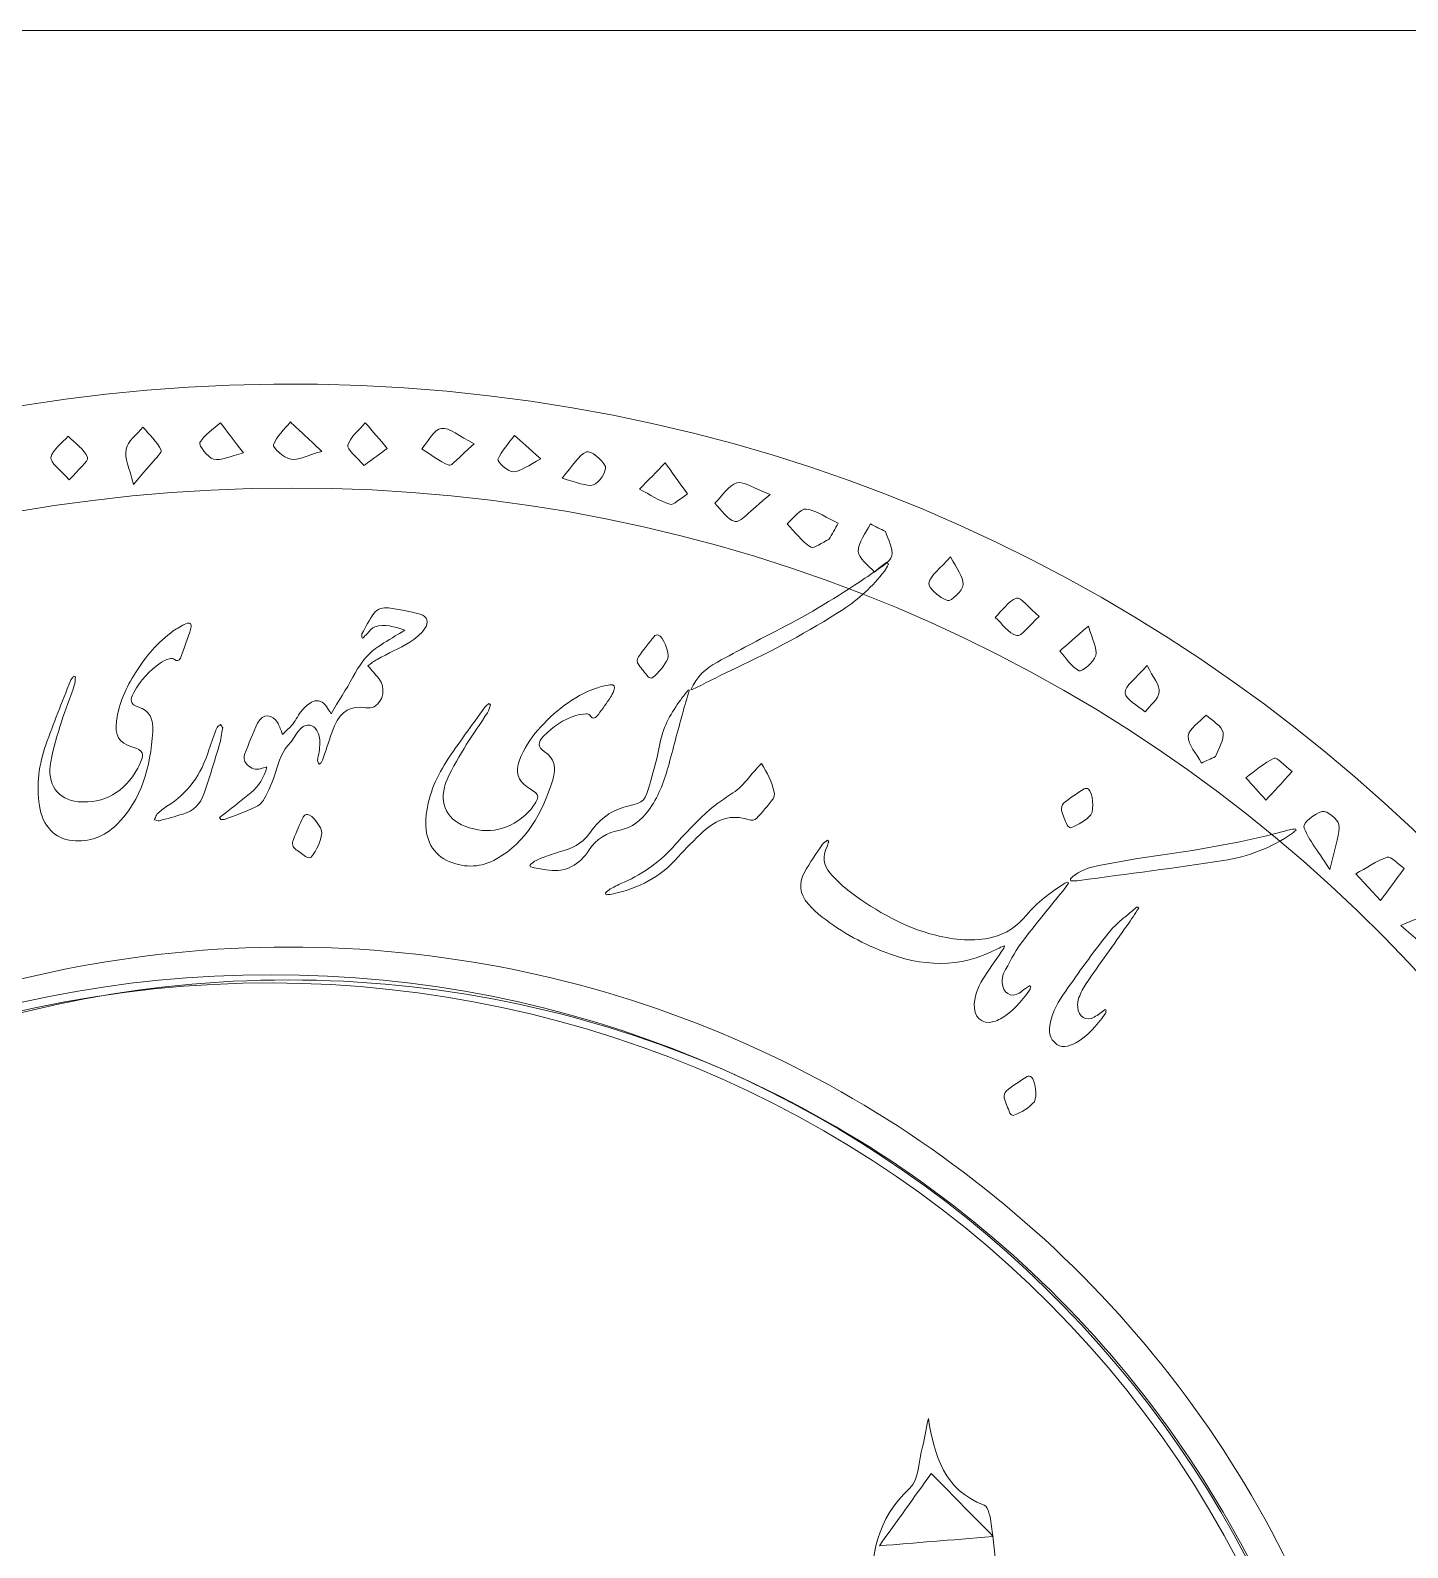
# Model space of a CAD drawing. Header units: millimetres. Extents: x -20 to 89, y -25 to 20.
# Drawn here: x -1.5 to 6.38, y 11.12 to 19.8 of the extents above; entities that cross this region are included whole.
import ezdxf

# ---------------------------------------------------------------- set-up
doc = ezdxf.new("R2010")
doc.units = ezdxf.units.MM
doc.header["$MEASUREMENT"] = 0
doc.layers.add('Layer 1', color=7, linetype='Continuous')

msp = doc.modelspace()

# ---------------------------------------------------------------- linework, layer by layer
at = {"layer": 'Layer 1', "color": 250, "lineweight": 18}
msp.add_open_spline([(-16.8, 19.8), (-16.8, 19.8), (16.8, 19.8), (16.8, 19.8), (18.4523, 19.8), (19.8, 18.4523), (19.8, 16.8), (19.8, 16.8), (19.8, -16.8), (19.8, -16.8), (19.8, -18.4523), (18.4523, -19.8), (16.8, -19.8), (16.8, -19.8), (-16.8, -19.8), (-16.8, -19.8), (-18.4523, -19.8), (-19.8, -18.4523), (-19.8, -16.8), (-19.8, -16.8), (-19.8, 16.8), (-19.8, 16.8), (-19.8, 18.4523), (-18.4523, 19.8), (-16.8, 19.8)], degree=3, knots=[0, 0, 0, 0, 0.125, 0.125, 0.125, 0.25, 0.25, 0.25, 0.375, 0.375, 0.375, 0.5, 0.5, 0.5, 0.625, 0.625, 0.625, 0.75, 0.75, 0.75, 0.875, 0.875, 0.875, 1, 1, 1, 1], dxfattribs=at)
at = {"layer": 'Layer 1', "color": 250, "lineweight": 9}
for points, knots in [([(-0.0177, -0.9246), (-5.1485, -0.9182), (-9.3028, 3.2749), (-9.354, 8.3319), (-9.4048, 13.335), (-5.4456, 17.5948), (-0.3634, 17.7705), (5.0573, 17.9578), (9.0349, 13.7217), (9.3245, 9.0382), (9.6667, 3.4989), (5.2404, -0.9288), (-0.0177, -0.9246)], [0, 0, 0, 0, 0.25, 0.25, 0.25, 0.5, 0.5, 0.5, 0.75, 0.75, 0.75, 1, 1, 1, 1]), ([(-0.2837, 17.3821), (-0.3451, 17.4625), (-0.3804, 17.5088), (-0.4156, 17.555), (-0.4566, 17.5183), (-0.5067, 17.4865), (-0.5331, 17.441), (-0.5409, 17.4276), (-0.4887, 17.3546), (-0.4548, 17.3468), (-0.4114, 17.3366), (-0.3592, 17.3641), (-0.2837, 17.3821)], [0, 0, 0, 0, 0.25, 0.25, 0.25, 0.5, 0.5, 0.5, 0.75, 0.75, 0.75, 1, 1, 1, 1]), ([(0.1647, 17.3913), (0.0786, 17.4717), (0.0313, 17.5158), (-0.0152, 17.5596), (-0.0502, 17.5165), (-0.095, 17.4774), (-0.1126, 17.4287), (-0.1183, 17.4135), (-0.0523, 17.3546), (-0.0131, 17.3465), (0.0281, 17.338), (0.0768, 17.3669), (0.1647, 17.3913)], [0, 0, 0, 0, 0.25, 0.25, 0.25, 0.5, 0.5, 0.5, 0.75, 0.75, 0.75, 1, 1, 1, 1]), ([(0.4067, 17.3098), (0.4628, 17.3511), (0.5009, 17.3796), (0.5393, 17.4082), (0.4977, 17.4569), (0.4557, 17.5059), (0.4137, 17.555), (0.3785, 17.5126), (0.328, 17.4749), (0.3142, 17.4269), (0.3072, 17.4026), (0.3658, 17.3592), (0.4067, 17.3098)], [0, 0, 0, 0, 0.25, 0.25, 0.25, 0.5, 0.5, 0.5, 0.75, 0.75, 0.75, 1, 1, 1, 1]), ([(-1.28, 17.2279), (-1.2299, 17.2869), (-1.1681, 17.3352), (-1.1759, 17.3556), (-1.1949, 17.4036), (-1.2475, 17.4382), (-1.2863, 17.4784), (-1.3216, 17.4378), (-1.3749, 17.4019), (-1.3854, 17.356), (-1.3918, 17.3288), (-1.3304, 17.2862), (-1.28, 17.2279)], [0, 0, 0, 0, 0.25, 0.25, 0.25, 0.5, 0.5, 0.5, 0.75, 0.75, 0.75, 1, 1, 1, 1]), ([(-0.9127, 17.2015), (-0.7995, 17.3401), (-0.748, 17.3828), (-0.755, 17.398), (-0.778, 17.4474), (-0.8224, 17.4865), (-0.8587, 17.5296), (-0.8926, 17.4876), (-0.9455, 17.4498), (-0.9554, 17.4029), (-0.966, 17.3539), (-0.9349, 17.296), (-0.9127, 17.2015)], [0, 0, 0, 0, 0.25, 0.25, 0.25, 0.5, 0.5, 0.5, 0.75, 0.75, 0.75, 1, 1, 1, 1]), ([(1.0357, 17.4343), (0.9514, 17.477), (0.8967, 17.5285), (0.8487, 17.5225), (0.8071, 17.5172), (0.7736, 17.447), (0.7365, 17.4057), (0.788, 17.3726), (0.8367, 17.3327), (0.8925, 17.3116), (0.9083, 17.3052), (0.945, 17.3546), (1.0357, 17.4343)], [0, 0, 0, 0, 0.25, 0.25, 0.25, 0.5, 0.5, 0.5, 0.75, 0.75, 0.75, 1, 1, 1, 1]), ([(1.4177, 17.3479), (1.3482, 17.41), (1.308, 17.4463), (1.2675, 17.4823), (1.2339, 17.4371), (1.1941, 17.3948), (1.1715, 17.3444), (1.1673, 17.3348), (1.2301, 17.2735), (1.2608, 17.2745), (1.3045, 17.2756), (1.3472, 17.3123), (1.4177, 17.3479)], [0, 0, 0, 0, 0.25, 0.25, 0.25, 0.5, 0.5, 0.5, 0.75, 0.75, 0.75, 1, 1, 1, 1]), ([(1.5394, 17.2371), (1.6223, 17.217), (1.6763, 17.1877), (1.7187, 17.1994), (1.7508, 17.2082), (1.7966, 17.2802), (1.7871, 17.3045), (1.7719, 17.3433), (1.7017, 17.398), (1.6788, 17.3881), (1.6329, 17.3687), (1.6029, 17.3108), (1.5394, 17.2371)], [0, 0, 0, 0, 0.25, 0.25, 0.25, 0.5, 0.5, 0.5, 0.75, 0.75, 0.75, 1, 1, 1, 1]), ([(2.2573, 17.1475), (2.2023, 17.2244), (2.1656, 17.2745), (2.1296, 17.325), (2.0806, 17.2752), (2.0316, 17.2251), (1.9829, 17.1754), (2.0404, 17.145), (2.0954, 17.1073), (2.1561, 17.0886), (2.1776, 17.0819), (2.2133, 17.1203), (2.2573, 17.1475)], [0, 0, 0, 0, 0.25, 0.25, 0.25, 0.5, 0.5, 0.5, 0.75, 0.75, 0.75, 1, 1, 1, 1]), ([(2.7301, 17.1436), (2.6391, 17.1786), (2.5819, 17.2223), (2.5399, 17.2107), (2.4909, 17.1969), (2.4553, 17.1352), (2.4136, 17.0942), (2.4517, 17.0568), (2.4852, 16.9983), (2.529, 16.9895), (2.56, 16.9831), (2.6048, 17.0438), (2.7301, 17.1436)], [0, 0, 0, 0, 0.25, 0.25, 0.25, 0.5, 0.5, 0.5, 0.75, 0.75, 0.75, 1, 1, 1, 1]), ([(-0.0248, -0.321), (4.7857, -0.3411), (8.7022, 3.4805), (8.7474, 8.3094), (8.7943, 13.286), (4.9356, 17.187), (-0.0078, 17.1814), (-4.9577, 17.1757), (-8.7084, 13.3202), (-8.7613, 8.5288), (-8.8174, 3.4869), (-4.7806, -0.3326), (-0.0248, -0.321)], [0, 0, 0, 0, 0.25, 0.25, 0.25, 0.5, 0.5, 0.5, 0.75, 0.75, 0.75, 1, 1, 1, 1]), ([(3.0663, 16.8872), (3.0843, 16.9182), (3.1019, 16.9489), (3.1195, 16.9796), (3.0582, 17.0085), (2.9992, 17.0516), (2.9354, 17.0607), (2.904, 17.065), (2.8634, 17.0068), (2.8271, 16.9768), (2.8712, 16.9306), (2.9103, 16.8769), (2.9622, 16.8434), (2.9802, 16.8318), (3.0306, 16.8713), (3.0663, 16.8872)], [0, 0, 0, 0, 0.2, 0.2, 0.2, 0.4, 0.4, 0.4, 0.6, 0.6, 0.6, 0.8, 0.8, 0.8, 1, 1, 1, 1]), ([(3.3901, 16.9323), (3.3612, 16.9471), (3.3326, 16.9616), (3.3037, 16.9761), (3.2783, 16.9238), (3.2331, 16.8709), (3.2342, 16.8191), (3.2349, 16.7785), (3.2938, 16.7393), (3.327, 16.6995), (3.3619, 16.7305), (3.4169, 16.7563), (3.4261, 16.7937), (3.4363, 16.8346), (3.4039, 16.8857), (3.3901, 16.9323)], [0, 0, 0, 0, 0.2, 0.2, 0.2, 0.4, 0.4, 0.4, 0.6, 0.6, 0.6, 0.8, 0.8, 0.8, 1, 1, 1, 1]), ([(2.2756, 16.0262), (2.3091, 16.1024), (2.3631, 16.1511), (2.428, 16.186), (2.5476, 16.2503), (2.6672, 16.3152), (2.7882, 16.3762), (2.9557, 16.4609), (3.1156, 16.5603), (3.2725, 16.6651), (3.3156, 16.6937), (3.3565, 16.7265), (3.3985, 16.7572), (3.3985, 16.7572), (3.4077, 16.7452), (3.4077, 16.7452), (3.3999, 16.7321), (3.3925, 16.7184), (3.3837, 16.7064), (3.3166, 16.6178), (3.2369, 16.5455), (3.1473, 16.4873), (2.9501, 16.3579), (2.7434, 16.2503), (2.5328, 16.1511), (2.4573, 16.1158), (2.3832, 16.077), (2.3084, 16.04), (2.2975, 16.0347), (2.2865, 16.0308), (2.2756, 16.0262)], [0, 0, 0, 0, 0.1, 0.1, 0.1, 0.2, 0.2, 0.2, 0.3, 0.3, 0.3, 0.4, 0.4, 0.4, 0.5, 0.5, 0.5, 0.6, 0.6, 0.6, 0.7, 0.7, 0.7, 0.8, 0.8, 0.8, 0.9, 0.9, 0.9, 1, 1, 1, 1]), ([(3.7627, 16.7877), (3.7037, 16.721), (3.6455, 16.6829), (3.6385, 16.6367), (3.6339, 16.6074), (3.7009, 16.5524), (3.745, 16.5376), (3.7644, 16.5309), (3.8329, 16.5947), (3.8346, 16.6289), (3.8367, 16.6741), (3.7948, 16.7214), (3.7627, 16.7877)], [0, 0, 0, 0, 0.25, 0.25, 0.25, 0.5, 0.5, 0.5, 0.75, 0.75, 0.75, 1, 1, 1, 1]), ([(0.4285, 16.1645), (0.4511, 16.1381), (0.4716, 16.1155), (0.4906, 16.0915), (0.5315, 16.0404), (0.5192, 15.9617), (0.4648, 15.9303), (0.4511, 15.9225), (0.4317, 15.9218), (0.4158, 15.9243), (0.3322, 15.9373), (0.2751, 15.9074), (0.238, 15.8213), (0.2154, 15.7687), (0.1996, 15.7126), (0.1802, 15.6579), (0.1749, 15.6431), (0.1706, 15.6276), (0.1639, 15.6135), (0.1615, 15.6078), (0.1541, 15.605), (0.1488, 15.6011), (0.1459, 15.6082), (0.1403, 15.6156), (0.141, 15.6223), (0.1449, 15.6562), (0.1537, 15.6897), (0.1541, 15.7232), (0.1541, 15.7472), (0.1481, 15.7747), (0.1368, 15.7948), (0.1177, 15.8294), (0.0757, 15.834), (0.0472, 15.8082), (0.0348, 15.7969), (0.0246, 15.7825), (0.0144, 15.7684), (0.0048, 15.7553), (-0.0015, 15.7384), (-0.0128, 15.7274), (-0.0608, 15.6805), (-0.0813, 15.6191), (-0.0999, 15.5535), (-0.1148, 15.501), (-0.1395, 15.4512), (-0.1645, 15.4032), (-0.1751, 15.3828), (-0.1959, 15.3641), (-0.2157, 15.3549), (-0.2732, 15.3288), (-0.3324, 15.3076), (-0.3913, 15.2854), (-0.3977, 15.2829), (-0.4055, 15.2847), (-0.4125, 15.2847), (-0.415, 15.2882), (-0.4174, 15.2918), (-0.4203, 15.2956), (-0.41, 15.3038), (-0.4002, 15.3115), (-0.3899, 15.3193), (-0.3402, 15.3591), (-0.2901, 15.3986), (-0.2404, 15.4385), (-0.1963, 15.4741), (-0.167, 15.5218), (-0.1493, 15.586), (-0.1634, 15.5821), (-0.1737, 15.5796), (-0.1832, 15.5764), (-0.2132, 15.5655), (-0.2393, 15.5754), (-0.2615, 15.598), (-0.277, 15.6135), (-0.2855, 15.634), (-0.2767, 15.6565), (-0.2531, 15.7169), (-0.2319, 15.7789), (-0.2026, 15.8361), (-0.1733, 15.8932), (-0.1186, 15.8904), (-0.0858, 15.8347), (-0.076, 15.8177), (-0.0703, 15.7973), (-0.0597, 15.7719), (-0.0393, 15.7923), (-0.0185, 15.8096), (-0.0015, 15.8308), (0.0179, 15.8555), (0.0316, 15.8862), (0.0525, 15.9098), (0.0701, 15.9303), (0.0913, 15.9504), (0.1149, 15.9599), (0.1438, 15.9723), (0.172, 15.9589), (0.1922, 15.9306), (0.1999, 15.9193), (0.207, 15.9074), (0.2176, 15.8904), (0.2602, 15.9617), (0.3043, 16.0284), (0.3421, 16.0989), (0.377, 16.1635), (0.4155, 16.2227), (0.4726, 16.2633), (0.5139, 16.2933), (0.5583, 16.318), (0.6014, 16.3448), (0.612, 16.3515), (0.6229, 16.3582), (0.6391, 16.3684), (0.5788, 16.39), (0.5238, 16.4034), (0.468, 16.3882), (0.4511, 16.3836), (0.4384, 16.3617), (0.4239, 16.3476), (0.4155, 16.3395), (0.4077, 16.331), (0.3996, 16.3226), (0.3975, 16.3243), (0.3954, 16.3257), (0.3932, 16.3272), (0.3936, 16.3342), (0.3915, 16.3427), (0.3943, 16.348), (0.4162, 16.3868), (0.4363, 16.4277), (0.4624, 16.4633), (0.4825, 16.4912), (0.516, 16.5), (0.5463, 16.4954), (0.6074, 16.4866), (0.668, 16.4753), (0.7277, 16.4595), (0.7696, 16.4482), (0.7809, 16.4118), (0.7527, 16.3751), (0.7298, 16.3452), (0.6998, 16.3187), (0.6684, 16.2996), (0.6077, 16.2637), (0.5439, 16.2347), (0.4814, 16.2012), (0.4634, 16.1917), (0.4472, 16.1779), (0.4285, 16.1645)], [0, 0, 0, 0, 0.020408, 0.020408, 0.020408, 0.040816, 0.040816, 0.040816, 0.061224, 0.061224, 0.061224, 0.081633, 0.081633, 0.081633, 0.102041, 0.102041, 0.102041, 0.122449, 0.122449, 0.122449, 0.142857, 0.142857, 0.142857, 0.163265, 0.163265, 0.163265, 0.183673, 0.183673, 0.183673, 0.204082, 0.204082, 0.204082, 0.22449, 0.22449, 0.22449, 0.244898, 0.244898, 0.244898, 0.265306, 0.265306, 0.265306, 0.285714, 0.285714, 0.285714, 0.306122, 0.306122, 0.306122, 0.326531, 0.326531, 0.326531, 0.346939, 0.346939, 0.346939, 0.367347, 0.367347, 0.367347, 0.387755, 0.387755, 0.387755, 0.408163, 0.408163, 0.408163, 0.428571, 0.428571, 0.428571, 0.44898, 0.44898, 0.44898, 0.469388, 0.469388, 0.469388, 0.489796, 0.489796, 0.489796, 0.510204, 0.510204, 0.510204, 0.530612, 0.530612, 0.530612, 0.55102, 0.55102, 0.55102, 0.571429, 0.571429, 0.571429, 0.591837, 0.591837, 0.591837, 0.612245, 0.612245, 0.612245, 0.632653, 0.632653, 0.632653, 0.653061, 0.653061, 0.653061, 0.673469, 0.673469, 0.673469, 0.693878, 0.693878, 0.693878, 0.714286, 0.714286, 0.714286, 0.734694, 0.734694, 0.734694, 0.755102, 0.755102, 0.755102, 0.77551, 0.77551, 0.77551, 0.795918, 0.795918, 0.795918, 0.816327, 0.816327, 0.816327, 0.836735, 0.836735, 0.836735, 0.857143, 0.857143, 0.857143, 0.877551, 0.877551, 0.877551, 0.897959, 0.897959, 0.897959, 0.918367, 0.918367, 0.918367, 0.938776, 0.938776, 0.938776, 0.959184, 0.959184, 0.959184, 0.979592, 0.979592, 0.979592, 1, 1, 1, 1]), ([(4.2699, 16.4469), (4.2107, 16.4966), (4.1631, 16.5584), (4.1398, 16.5506), (4.0921, 16.5344), (4.0576, 16.4801), (4.0174, 16.4416), (4.0579, 16.4042), (4.0943, 16.3499), (4.1415, 16.3368), (4.1669, 16.3298), (4.2117, 16.3947), (4.2699, 16.4469)], [0, 0, 0, 0, 0.25, 0.25, 0.25, 0.5, 0.5, 0.5, 0.75, 0.75, 0.75, 1, 1, 1, 1]), ([(-1.2451, 16.1006), (-1.2469, 16.0844), (-1.2462, 16.0668), (-1.2515, 16.0516), (-1.2751, 15.9821), (-1.3033, 15.914), (-1.3256, 15.8435), (-1.3485, 15.7687), (-1.3718, 15.6932), (-1.3862, 15.6156), (-1.4102, 15.4886), (-1.3453, 15.3965), (-1.2289, 15.3866), (-1.0804, 15.3736), (-0.9668, 15.4399), (-0.8874, 15.5785), (-0.8849, 15.5835), (-0.8825, 15.5884), (-0.8804, 15.5937), (-0.8479, 15.6628), (-0.8546, 15.6808), (-0.9216, 15.7006), (-0.9954, 15.7225), (-1.0215, 15.7652), (-1.0098, 15.8495), (-0.9961, 15.9521), (-0.9544, 16.0414), (-0.9012, 16.1246), (-0.8416, 16.2181), (-0.7731, 16.3017), (-0.6849, 16.3635), (-0.662, 16.3793), (-0.6377, 16.3934), (-0.6126, 16.4051), (-0.5904, 16.4157), (-0.5766, 16.4044), (-0.5844, 16.379), (-0.602, 16.3211), (-0.6235, 16.2647), (-0.6447, 16.2082), (-0.6511, 16.1917), (-0.6634, 16.1892), (-0.6786, 16.2012), (-0.6856, 16.2065), (-0.6983, 16.2075), (-0.7071, 16.2047), (-0.7255, 16.1984), (-0.7445, 16.191), (-0.7608, 16.1797), (-0.8225, 16.1366), (-0.873, 16.0809), (-0.9114, 16.0124), (-0.9354, 15.9701), (-0.9294, 15.9422), (-0.8874, 15.9292), (-0.819, 15.908), (-0.7975, 15.86), (-0.8024, 15.7867), (-0.8162, 15.5835), (-0.8659, 15.3983), (-1.0081, 15.2568), (-1.0807, 15.1845), (-1.1665, 15.1552), (-1.2631, 15.1647), (-1.3637, 15.1742), (-1.4339, 15.249), (-1.4515, 15.364), (-1.4706, 15.4843), (-1.4529, 15.6008), (-1.4141, 15.7122), (-1.3714, 15.8357), (-1.3213, 15.956), (-1.2741, 16.0774), (-1.2702, 16.0872), (-1.2621, 16.0954), (-1.2557, 16.1045), (-1.2522, 16.1031), (-1.2487, 16.1021), (-1.2451, 16.1006)], [0, 0, 0, 0, 0.038462, 0.038462, 0.038462, 0.076923, 0.076923, 0.076923, 0.115385, 0.115385, 0.115385, 0.153846, 0.153846, 0.153846, 0.192308, 0.192308, 0.192308, 0.230769, 0.230769, 0.230769, 0.269231, 0.269231, 0.269231, 0.307692, 0.307692, 0.307692, 0.346154, 0.346154, 0.346154, 0.384615, 0.384615, 0.384615, 0.423077, 0.423077, 0.423077, 0.461538, 0.461538, 0.461538, 0.5, 0.5, 0.5, 0.538462, 0.538462, 0.538462, 0.576923, 0.576923, 0.576923, 0.615385, 0.615385, 0.615385, 0.653846, 0.653846, 0.653846, 0.692308, 0.692308, 0.692308, 0.730769, 0.730769, 0.730769, 0.769231, 0.769231, 0.769231, 0.807692, 0.807692, 0.807692, 0.846154, 0.846154, 0.846154, 0.884615, 0.884615, 0.884615, 0.923077, 0.923077, 0.923077, 0.961538, 0.961538, 0.961538, 1, 1, 1, 1]), ([(2.1447, 16.2047), (2.1249, 16.1652), (2.0949, 16.1257), (2.0558, 16.0957), (2.0512, 16.0925), (2.0374, 16.096), (2.0325, 16.1017), (2.0131, 16.1232), (1.9958, 16.1465), (1.9778, 16.1694), (1.9662, 16.1846), (1.9662, 16.2011), (1.9767, 16.2163), (2.006, 16.2558), (2.035, 16.2946), (2.0656, 16.3327), (2.0706, 16.3387), (2.0829, 16.3426), (2.09, 16.3405), (2.1175, 16.3313), (2.1553, 16.2428), (2.1447, 16.2047)], [0, 0, 0, 0, 0.142857, 0.142857, 0.142857, 0.285714, 0.285714, 0.285714, 0.428571, 0.428571, 0.428571, 0.571429, 0.571429, 0.571429, 0.714286, 0.714286, 0.714286, 0.857143, 0.857143, 0.857143, 1, 1, 1, 1]), ([(4.5511, 16.3919), (4.4728, 16.3238), (4.4298, 16.286), (4.3871, 16.2486), (4.4231, 16.2091), (4.4534, 16.1587), (4.4982, 16.1354), (4.5127, 16.128), (4.5836, 16.1858), (4.5927, 16.2229), (4.603, 16.2634), (4.5719, 16.315), (4.5511, 16.3919)], [0, 0, 0, 0, 0.25, 0.25, 0.25, 0.5, 0.5, 0.5, 0.75, 0.75, 0.75, 1, 1, 1, 1]), ([(4.8866, 16.1661), (4.8235, 16.092), (4.7589, 16.0486), (4.7614, 16.0091), (4.7631, 15.9706), (4.8344, 15.9364), (4.875, 15.9001), (4.9039, 15.9382), (4.9519, 15.9735), (4.9568, 16.0144), (4.9617, 16.0521), (4.9215, 16.0959), (4.8866, 16.1661)], [0, 0, 0, 0, 0.25, 0.25, 0.25, 0.5, 0.5, 0.5, 0.75, 0.75, 0.75, 1, 1, 1, 1]), ([(1.1304, 15.9416), (1.1248, 15.9265), (1.122, 15.9092), (1.1131, 15.8961), (1.074, 15.8358), (1.0313, 15.778), (0.9932, 15.7162), (0.9537, 15.6506), (0.9138, 15.5843), (0.8817, 15.5137), (0.8292, 15.397), (0.8722, 15.2883), (0.9837, 15.2463), (1.1195, 15.1952), (1.2412, 15.2234), (1.3477, 15.3285), (1.3661, 15.3465), (1.3798, 15.3698), (1.3936, 15.3924), (1.4052, 15.4121), (1.401, 15.4305), (1.382, 15.4432), (1.3689, 15.4516), (1.3555, 15.4605), (1.3425, 15.4696), (1.286, 15.5074), (1.2715, 15.5571), (1.2966, 15.6249), (1.3206, 15.6894), (1.3569, 15.7455), (1.4003, 15.7952), (1.4945, 15.9032), (1.6032, 15.9886), (1.7337, 16.0358), (1.7594, 16.045), (1.7862, 16.0514), (1.8134, 16.0556), (1.8374, 16.0595), (1.8441, 16.0475), (1.8349, 16.0221), (1.83, 16.0087), (1.8243, 15.9956), (1.8166, 15.9847), (1.7944, 15.9512), (1.7714, 15.9184), (1.7474, 15.8863), (1.7337, 15.8679), (1.7182, 15.8527), (1.6984, 15.8813), (1.6949, 15.8866), (1.6846, 15.8898), (1.6779, 15.8894), (1.6575, 15.8877), (1.6367, 15.8866), (1.6176, 15.8799), (1.5481, 15.8563), (1.4864, 15.8168), (1.4328, 15.7617), (1.4003, 15.7279), (1.3996, 15.6989), (1.437, 15.6742), (1.4984, 15.6344), (1.5079, 15.5818), (1.4864, 15.5127), (1.4261, 15.3204), (1.3347, 15.1553), (1.1647, 15.0593), (1.0779, 15.0103), (0.9879, 15.0064), (0.8965, 15.0431), (0.8013, 15.0809), (0.7512, 15.1733), (0.7604, 15.2894), (0.7702, 15.4111), (0.814, 15.5183), (0.8771, 15.615), (0.947, 15.7219), (1.0232, 15.8238), (1.0973, 15.9272), (1.1036, 15.936), (1.1131, 15.9416), (1.1213, 15.9487), (1.1241, 15.9462), (1.1273, 15.9438), (1.1304, 15.9416)], [0, 0, 0, 0, 0.035714, 0.035714, 0.035714, 0.071429, 0.071429, 0.071429, 0.107143, 0.107143, 0.107143, 0.142857, 0.142857, 0.142857, 0.178571, 0.178571, 0.178571, 0.214286, 0.214286, 0.214286, 0.25, 0.25, 0.25, 0.285714, 0.285714, 0.285714, 0.321429, 0.321429, 0.321429, 0.357143, 0.357143, 0.357143, 0.392857, 0.392857, 0.392857, 0.428571, 0.428571, 0.428571, 0.464286, 0.464286, 0.464286, 0.5, 0.5, 0.5, 0.535714, 0.535714, 0.535714, 0.571429, 0.571429, 0.571429, 0.607143, 0.607143, 0.607143, 0.642857, 0.642857, 0.642857, 0.678571, 0.678571, 0.678571, 0.714286, 0.714286, 0.714286, 0.75, 0.75, 0.75, 0.785714, 0.785714, 0.785714, 0.821429, 0.821429, 0.821429, 0.857143, 0.857143, 0.857143, 0.892857, 0.892857, 0.892857, 0.928571, 0.928571, 0.928571, 0.964286, 0.964286, 0.964286, 1, 1, 1, 1]), ([(2.2673, 16.0228), (2.2546, 15.9801), (2.2412, 15.9378), (2.2296, 15.8947), (2.2014, 15.7917), (2.1746, 15.688), (2.146, 15.585), (2.1213, 15.4954), (2.0885, 15.4097), (2.0331, 15.3363), (1.9904, 15.2795), (1.94, 15.2368), (1.8722, 15.2248), (1.7974, 15.2114), (1.7346, 15.1758), (1.6909, 15.1052), (1.6888, 15.102), (1.6863, 15.0996), (1.6842, 15.0967), (1.6239, 15.011), (1.5438, 14.981), (1.4485, 14.9969), (1.4182, 15.0022), (1.3882, 15.0078), (1.3579, 15.0135), (1.3579, 15.0135), (1.3547, 15.0223), (1.3547, 15.0223), (1.3639, 15.0304), (1.372, 15.041), (1.3826, 15.0463), (1.4041, 15.0572), (1.4267, 15.0664), (1.4496, 15.0745), (1.4849, 15.0872), (1.5209, 15.0996), (1.5572, 15.1101), (1.6175, 15.1281), (1.668, 15.1606), (1.7061, 15.2174), (1.7572, 15.2922), (1.8246, 15.3373), (1.9086, 15.3599), (2.0172, 15.3885), (2.0109, 15.3832), (2.0451, 15.5007), (2.067, 15.5751), (2.0864, 15.651), (2.1012, 15.7275), (2.1199, 15.8217), (2.1654, 15.8975), (2.2183, 15.9699), (2.2328, 15.9889), (2.2472, 16.008), (2.2617, 16.027), (2.2638, 16.0256), (2.2656, 16.0242), (2.2673, 16.0228)], [0, 0, 0, 0, 0.052632, 0.052632, 0.052632, 0.105263, 0.105263, 0.105263, 0.157895, 0.157895, 0.157895, 0.210526, 0.210526, 0.210526, 0.263158, 0.263158, 0.263158, 0.315789, 0.315789, 0.315789, 0.368421, 0.368421, 0.368421, 0.421053, 0.421053, 0.421053, 0.473684, 0.473684, 0.473684, 0.526316, 0.526316, 0.526316, 0.578947, 0.578947, 0.578947, 0.631579, 0.631579, 0.631579, 0.684211, 0.684211, 0.684211, 0.736842, 0.736842, 0.736842, 0.789474, 0.789474, 0.789474, 0.842105, 0.842105, 0.842105, 0.894737, 0.894737, 0.894737, 0.947368, 0.947368, 0.947368, 1, 1, 1, 1]), ([(-0.4021, 15.809), (-0.4088, 15.7748), (-0.4127, 15.7416), (-0.4219, 15.7102), (-0.4494, 15.6181), (-0.4772, 15.5261), (-0.5083, 15.4351), (-0.5295, 15.373), (-0.5714, 15.3328), (-0.63, 15.3158), (-0.6752, 15.3021), (-0.7207, 15.2894), (-0.7662, 15.2777), (-0.7739, 15.2756), (-0.7835, 15.2805), (-0.7919, 15.2827), (-0.7887, 15.2918), (-0.7873, 15.3024), (-0.782, 15.3095), (-0.7757, 15.3193), (-0.7662, 15.3268), (-0.7573, 15.3342), (-0.7457, 15.3437), (-0.7337, 15.3529), (-0.7214, 15.3606), (-0.6032, 15.4336), (-0.5245, 15.5412), (-0.4818, 15.6831), (-0.4684, 15.7268), (-0.4511, 15.7691), (-0.4346, 15.8115), (-0.4314, 15.8189), (-0.4208, 15.8228), (-0.4141, 15.8284), (-0.4099, 15.8221), (-0.406, 15.8157), (-0.4021, 15.809)], [0, 0, 0, 0, 0.083333, 0.083333, 0.083333, 0.166667, 0.166667, 0.166667, 0.25, 0.25, 0.25, 0.333333, 0.333333, 0.333333, 0.416667, 0.416667, 0.416667, 0.5, 0.5, 0.5, 0.583333, 0.583333, 0.583333, 0.666667, 0.666667, 0.666667, 0.75, 0.75, 0.75, 0.833333, 0.833333, 0.833333, 0.916667, 0.916667, 0.916667, 1, 1, 1, 1]), ([(5.1981, 15.608), (5.2246, 15.6203), (5.2514, 15.6323), (5.2782, 15.6447), (5.2944, 15.6909), (5.33, 15.7413), (5.3216, 15.783), (5.3138, 15.8211), (5.2588, 15.85), (5.2246, 15.8828), (5.1882, 15.8429), (5.1247, 15.8041), (5.1226, 15.7625), (5.1205, 15.7121), (5.1706, 15.6595), (5.1981, 15.608)], [0, 0, 0, 0, 0.2, 0.2, 0.2, 0.4, 0.4, 0.4, 0.6, 0.6, 0.6, 0.8, 0.8, 0.8, 1, 1, 1, 1]), ([(5.717, 15.5597), (5.6691, 15.5963), (5.6285, 15.6433), (5.6137, 15.6362), (5.5551, 15.6076), (5.505, 15.5628), (5.4518, 15.5237), (5.4902, 15.4813), (5.5283, 15.4387), (5.5671, 15.396), (5.6105, 15.4432), (5.6535, 15.4905), (5.717, 15.5597)], [0, 0, 0, 0, 0.25, 0.25, 0.25, 0.5, 0.5, 0.5, 0.75, 0.75, 0.75, 1, 1, 1, 1]), ([(1.7878, 14.8652), (1.7966, 14.8726), (1.8054, 14.8818), (1.8153, 14.8874), (1.8414, 14.9016), (1.8678, 14.9157), (1.895, 14.927), (2.0075, 14.9746), (2.1039, 15.048), (2.1889, 15.1432), (2.2499, 15.2116), (2.3138, 15.2773), (2.3808, 15.3386), (2.4224, 15.3771), (2.4714, 15.4046), (2.5173, 15.4378), (2.5328, 15.4487), (2.5494, 15.4593), (2.5625, 15.4734), (2.5932, 15.5059), (2.6217, 15.5411), (2.6514, 15.5747), (2.6605, 15.5849), (2.6697, 15.5941), (2.6806, 15.6057), (2.7138, 15.5531), (2.7396, 15.4999), (2.7537, 15.4409), (2.7565, 15.43), (2.753, 15.4127), (2.7466, 15.4039), (2.7163, 15.3647), (2.6852, 15.3259), (2.6517, 15.2903), (2.6433, 15.2808), (2.6221, 15.2776), (2.6097, 15.2822), (2.5085, 15.3182), (2.4224, 15.2861), (2.3455, 15.2138), (2.2968, 15.1679), (2.2485, 15.1217), (2.2037, 15.0709), (2.1014, 14.9548), (1.9758, 14.8906), (1.8343, 14.8603), (1.8202, 14.8571), (1.8058, 14.8557), (1.7913, 14.8536), (1.7902, 14.8575), (1.7888, 14.8613), (1.7878, 14.8652)], [0, 0, 0, 0, 0.058824, 0.058824, 0.058824, 0.117647, 0.117647, 0.117647, 0.176471, 0.176471, 0.176471, 0.235294, 0.235294, 0.235294, 0.294118, 0.294118, 0.294118, 0.352941, 0.352941, 0.352941, 0.411765, 0.411765, 0.411765, 0.470588, 0.470588, 0.470588, 0.529412, 0.529412, 0.529412, 0.588235, 0.588235, 0.588235, 0.647059, 0.647059, 0.647059, 0.705882, 0.705882, 0.705882, 0.764706, 0.764706, 0.764706, 0.823529, 0.823529, 0.823529, 0.882353, 0.882353, 0.882353, 0.941176, 0.941176, 0.941176, 1, 1, 1, 1]), ([(4.5652, 15.3115), (4.5356, 15.2802), (4.4957, 15.2533), (4.4505, 15.2382), (4.4449, 15.2364), (4.4329, 15.2456), (4.4297, 15.2526), (4.4174, 15.2794), (4.4054, 15.307), (4.3976, 15.3359), (4.3948, 15.3482), (4.3994, 15.3705), (4.4082, 15.3775), (4.4456, 15.4075), (4.4858, 15.4343), (4.526, 15.4604), (4.532, 15.4647), (4.5454, 15.4636), (4.5514, 15.4587), (4.5751, 15.4403), (4.5864, 15.344), (4.5652, 15.3115)], [0, 0, 0, 0, 0.142857, 0.142857, 0.142857, 0.285714, 0.285714, 0.285714, 0.428571, 0.428571, 0.428571, 0.571429, 0.571429, 0.571429, 0.714286, 0.714286, 0.714286, 0.857143, 0.857143, 0.857143, 1, 1, 1, 1]), ([(-4.3316, 5.3445), (-4.3316, 5.8539), (-4.2698, 6.3926), (-4.3457, 6.9122), (-4.4684, 7.7564), (-4.2162, 8.4239), (-3.5643, 8.9672), (-3.1233, 9.3344), (-2.6104, 9.5775), (-2.0791, 9.7916), (-2.0177, 9.8163), (-1.9556, 9.9006), (-1.9425, 9.9666), (-1.9037, 10.1581), (-1.8949, 10.3553), (-1.8642, 10.549), (-1.8392, 10.7099), (-1.7175, 10.7515), (-1.6127, 10.6488), (-1.4674, 10.5067), (-1.358, 10.3292), (-1.2419, 10.1613), (-1.2236, 10.1345), (-1.2342, 10.0576), (-1.2582, 10.041), (-1.2927, 10.0174), (-1.3594, 10.011), (-1.3993, 10.028), (-1.4815, 10.0622), (-1.5548, 10.1162), (-1.6402, 10.1673), (-1.666, 9.9585), (-1.6444, 9.8198), (-1.4127, 9.7239), (-0.9022, 9.5133), (-0.4397, 9.2176), (-0.0474, 8.8296), (0.4447, 8.3427), (0.6853, 7.7645), (0.6557, 7.0742), (0.6253, 6.3619), (0.6186, 5.6486), (0.6073, 4.9353), (0.607, 4.901), (0.661, 4.8397), (0.6959, 4.8351), (0.873, 4.81), (1.0522, 4.7998), (1.2476, 4.7829), (1.2561, 4.8866), (1.2635, 4.9801), (1.2716, 5.0739), (1.2896, 5.275), (1.2942, 5.4785), (1.3288, 5.6772), (1.4399, 6.3093), (1.4138, 6.9383), (1.2109, 7.5433), (1.1316, 7.7811), (1.2275, 7.803), (1.3958, 7.8548), (1.4582, 7.8746), (1.5415, 7.9367), (1.5524, 7.9917), (1.5877, 8.1628), (1.5754, 8.3442), (1.6156, 8.5142), (1.6498, 8.6585), (1.7316, 8.7922), (1.7987, 8.9456), (2.0036, 8.777), (2.1003, 8.6243), (2.0675, 8.4108), (2.0537, 8.3223), (2.0763, 8.2284), (2.0636, 8.1399), (2.0368, 7.9554), (2.0957, 7.8397), (2.2883, 7.7786), (2.4481, 7.7282), (2.6302, 7.6587), (2.4047, 7.4601), (2.3906, 7.4477), (2.4012, 7.4111), (2.3952, 7.3871), (2.3666, 7.277), (2.3412, 7.1655), (2.3038, 7.0583), (2.2675, 6.9549), (2.1843, 6.8572), (2.179, 6.7545), (2.1613, 6.3732), (2.1638, 5.9911), (2.1663, 5.6094), (2.1666, 5.5417), (2.2206, 5.4732), (2.2178, 5.4066), (2.21, 5.2203), (2.1839, 5.0344), (2.1716, 4.8481), (2.1701, 4.8259), (2.2089, 4.7825), (2.2315, 4.7807), (2.4968, 4.7628), (2.7628, 4.7508), (3.0419, 4.7363), (3.0419, 4.7363), (3.0419, 5.7752), (3.0419, 5.7752), (3.0725, 5.8609), (3.1202, 5.9343), (3.1212, 6.0081), (3.129, 6.5358), (3.135, 7.0636), (3.1233, 7.5906), (3.1191, 7.7776), (3.0757, 7.966), (3.0288, 8.1484), (2.9717, 8.3664), (2.8845, 8.5763), (2.8235, 8.7932), (2.7836, 8.9333), (2.7522, 9.0786), (2.7466, 9.2229), (2.7434, 9.2981), (2.7819, 9.4004), (2.839, 9.4466), (2.9233, 9.5147), (3.0479, 9.5327), (3.1413, 9.593), (3.1974, 9.629), (3.2585, 9.7027), (3.2627, 9.7634), (3.2877, 10.119), (3.3071, 10.476), (3.3071, 10.8323), (3.3068, 11.0715), (3.3375, 11.2831), (3.5294, 11.4585), (3.5827, 11.5075), (3.5805, 11.6155), (3.6017, 11.6966), (3.6151, 11.7495), (3.6243, 11.8038), (3.6352, 11.8571), (3.6726, 11.6402), (3.7231, 11.4514), (3.9548, 11.3618), (3.9792, 11.3523), (3.9901, 11.292), (3.9951, 11.2539), (4.042, 10.8849), (4.0758, 10.5141), (4.1344, 10.1472), (4.1658, 9.9493), (4.1171, 9.7232), (4.3803, 9.5965), (4.6865, 9.4491), (4.6742, 9.4279), (4.5937, 9.1069), (4.5782, 9.0437), (4.5793, 8.9774), (4.5726, 8.9121), (4.5556, 8.7495), (4.551, 8.5844), (4.5182, 8.4249), (4.4727, 8.202), (4.369, 7.9854), (4.3577, 7.7628), (4.3404, 7.423), (4.3725, 7.0801), (4.3986, 6.7394), (4.4251, 6.4), (4.4851, 6.0627), (4.5016, 5.723), (4.5158, 5.4348), (4.4882, 5.1448), (4.483, 4.8552), (4.4819, 4.8132), (4.4872, 4.7564), (4.5143, 4.7306), (4.587, 4.6615), (4.9225, 4.7282), (4.985, 4.8188), (6.0271, 6.3319), (6.3576, 7.9826), (5.9022, 9.7489), (4.956, 13.4174), (0.903, 15.3411), (-2.658, 13.8337), (-5.9466, 12.4413), (-7.3464, 8.5347), (-5.6594, 5.4507), (-5.6361, 5.4083), (-5.5871, 5.3498), (-5.549, 5.3491), (-5.1426, 5.3417), (-4.7362, 5.3445), (-4.3316, 5.3445)], [0, 0, 0, 0, 0.015152, 0.015152, 0.015152, 0.030303, 0.030303, 0.030303, 0.045455, 0.045455, 0.045455, 0.060606, 0.060606, 0.060606, 0.075758, 0.075758, 0.075758, 0.090909, 0.090909, 0.090909, 0.106061, 0.106061, 0.106061, 0.121212, 0.121212, 0.121212, 0.136364, 0.136364, 0.136364, 0.151515, 0.151515, 0.151515, 0.166667, 0.166667, 0.166667, 0.181818, 0.181818, 0.181818, 0.19697, 0.19697, 0.19697, 0.212121, 0.212121, 0.212121, 0.227273, 0.227273, 0.227273, 0.242424, 0.242424, 0.242424, 0.257576, 0.257576, 0.257576, 0.272727, 0.272727, 0.272727, 0.287879, 0.287879, 0.287879, 0.30303, 0.30303, 0.30303, 0.318182, 0.318182, 0.318182, 0.333333, 0.333333, 0.333333, 0.348485, 0.348485, 0.348485, 0.363636, 0.363636, 0.363636, 0.378788, 0.378788, 0.378788, 0.393939, 0.393939, 0.393939, 0.409091, 0.409091, 0.409091, 0.424242, 0.424242, 0.424242, 0.439394, 0.439394, 0.439394, 0.454545, 0.454545, 0.454545, 0.469697, 0.469697, 0.469697, 0.484848, 0.484848, 0.484848, 0.5, 0.5, 0.5, 0.515152, 0.515152, 0.515152, 0.530303, 0.530303, 0.530303, 0.545455, 0.545455, 0.545455, 0.560606, 0.560606, 0.560606, 0.575758, 0.575758, 0.575758, 0.590909, 0.590909, 0.590909, 0.606061, 0.606061, 0.606061, 0.621212, 0.621212, 0.621212, 0.636364, 0.636364, 0.636364, 0.651515, 0.651515, 0.651515, 0.666667, 0.666667, 0.666667, 0.681818, 0.681818, 0.681818, 0.69697, 0.69697, 0.69697, 0.712121, 0.712121, 0.712121, 0.727273, 0.727273, 0.727273, 0.742424, 0.742424, 0.742424, 0.757576, 0.757576, 0.757576, 0.772727, 0.772727, 0.772727, 0.787879, 0.787879, 0.787879, 0.80303, 0.80303, 0.80303, 0.818182, 0.818182, 0.818182, 0.833333, 0.833333, 0.833333, 0.848485, 0.848485, 0.848485, 0.863636, 0.863636, 0.863636, 0.878788, 0.878788, 0.878788, 0.893939, 0.893939, 0.893939, 0.909091, 0.909091, 0.909091, 0.924242, 0.924242, 0.924242, 0.939394, 0.939394, 0.939394, 0.954545, 0.954545, 0.954545, 0.969697, 0.969697, 0.969697, 0.984848, 0.984848, 0.984848, 1, 1, 1, 1]), ([(0.1655, 15.2068), (0.157, 15.1574), (0.1355, 15.1105), (0.1045, 15.0696), (0.1006, 15.0646), (0.0854, 15.065), (0.0783, 15.0692), (0.0575, 15.0819), (0.0388, 15.0985), (0.0184, 15.1123), (-0.0031, 15.1271), (-0.0074, 15.1472), (0.0021, 15.1705), (0.0194, 15.2139), (0.0374, 15.2566), (0.0572, 15.2982), (0.0611, 15.3063), (0.0741, 15.3148), (0.0829, 15.3141), (0.1101, 15.3126), (0.1655, 15.2403), (0.1655, 15.2068)], [0, 0, 0, 0, 0.142857, 0.142857, 0.142857, 0.285714, 0.285714, 0.285714, 0.428571, 0.428571, 0.428571, 0.571429, 0.571429, 0.571429, 0.714286, 0.714286, 0.714286, 0.857143, 0.857143, 0.857143, 1, 1, 1, 1]), ([(5.9326, 14.9987), (5.9668, 15.1533), (5.9933, 15.2079), (5.9841, 15.2556), (5.9781, 15.2877), (5.916, 15.3367), (5.8892, 15.3311), (5.8472, 15.3219), (5.7774, 15.2612), (5.7837, 15.2429), (5.8042, 15.179), (5.8522, 15.1236), (5.9326, 14.9987)], [0, 0, 0, 0, 0.25, 0.25, 0.25, 0.5, 0.5, 0.5, 0.75, 0.75, 0.75, 1, 1, 1, 1]), ([(4.4481, 14.9455), (4.4858, 14.9818), (4.5306, 15.0044), (4.5793, 15.0147), (4.6629, 15.0326), (4.7476, 15.0485), (4.8322, 15.0609), (5.1116, 15.1021), (5.3914, 15.1413), (5.6655, 15.2168), (5.6891, 15.2231), (5.7128, 15.2274), (5.7364, 15.2323), (5.7375, 15.2298), (5.7385, 15.227), (5.7392, 15.2246), (5.7325, 15.2186), (5.7258, 15.2122), (5.7188, 15.2073), (5.5978, 15.1212), (5.4637, 15.0725), (5.3233, 15.0506), (5.0492, 15.0079), (4.7744, 14.9737), (4.4996, 14.936), (4.4833, 14.9335), (4.4668, 14.9349), (4.4502, 14.9342), (4.4495, 14.9381), (4.4488, 14.9416), (4.4481, 14.9455)], [0, 0, 0, 0, 0.1, 0.1, 0.1, 0.2, 0.2, 0.2, 0.3, 0.3, 0.3, 0.4, 0.4, 0.4, 0.5, 0.5, 0.5, 0.6, 0.6, 0.6, 0.7, 0.7, 0.7, 0.8, 0.8, 0.8, 0.9, 0.9, 0.9, 1, 1, 1, 1]), ([(3.0652, 15.1581), (3.062, 15.1489), (3.0599, 15.1387), (3.0557, 15.1298), (3.0289, 15.0748), (3.0338, 15.0222), (3.073, 14.9785), (3.109, 14.9383), (3.1474, 14.8995), (3.1901, 14.8684), (3.3404, 14.7577), (3.4998, 14.667), (3.6776, 14.6225), (3.7852, 14.5957), (3.8939, 14.5837), (4.0025, 14.6112), (4.0791, 14.6303), (4.1444, 14.674), (4.1966, 14.7368), (4.2587, 14.8116), (4.3334, 14.8663), (4.4107, 14.9178), (4.4174, 14.922), (4.4248, 14.9238), (4.4322, 14.927), (4.434, 14.9249), (4.4354, 14.9228), (4.4372, 14.9203), (4.4312, 14.9122), (4.4259, 14.9033), (4.4199, 14.8956), (4.3352, 14.7898), (4.2481, 14.686), (4.1662, 14.577), (4.1271, 14.5245), (4.0974, 14.4627), (4.0657, 14.4038), (4.0579, 14.3894), (4.0572, 14.3689), (4.0576, 14.3513), (4.06, 14.2927), (4.1084, 14.2634), (4.1546, 14.2916), (4.1673, 14.299), (4.1782, 14.31), (4.1902, 14.3184), (4.1983, 14.3244), (4.2072, 14.329), (4.2156, 14.3343), (4.2177, 14.3326), (4.2191, 14.3308), (4.2213, 14.3294), (4.2191, 14.3223), (4.2184, 14.3142), (4.2146, 14.3086), (4.168, 14.2422), (4.1151, 14.1844), (4.0473, 14.1449), (4.0353, 14.1378), (4.0223, 14.1322), (4.0092, 14.1283), (3.9429, 14.1089), (3.8921, 14.1558), (3.8981, 14.2317), (3.9031, 14.2909), (3.9263, 14.3421), (3.9577, 14.389), (3.9941, 14.443), (4.0311, 14.4959), (4.0678, 14.5492), (4.0689, 14.5513), (4.0689, 14.5541), (4.071, 14.5622), (4.0555, 14.5555), (4.0428, 14.5516), (4.0311, 14.5453), (3.8152, 14.4306), (3.5972, 14.4423), (3.3764, 14.5294), (3.2437, 14.5816), (3.1199, 14.6511), (3.007, 14.7439), (2.9858, 14.7612), (2.9657, 14.7809), (2.9477, 14.8025), (2.8987, 14.861), (2.8909, 14.9157), (2.9273, 14.9834), (2.9573, 15.0392), (2.9943, 15.0907), (3.0289, 15.1429), (3.0356, 15.1528), (3.0476, 15.1584), (3.0574, 15.1662), (3.0596, 15.1633), (3.0624, 15.1609), (3.0652, 15.1581)], [0, 0, 0, 0, 0.03125, 0.03125, 0.03125, 0.0625, 0.0625, 0.0625, 0.09375, 0.09375, 0.09375, 0.125, 0.125, 0.125, 0.15625, 0.15625, 0.15625, 0.1875, 0.1875, 0.1875, 0.21875, 0.21875, 0.21875, 0.25, 0.25, 0.25, 0.28125, 0.28125, 0.28125, 0.3125, 0.3125, 0.3125, 0.34375, 0.34375, 0.34375, 0.375, 0.375, 0.375, 0.40625, 0.40625, 0.40625, 0.4375, 0.4375, 0.4375, 0.46875, 0.46875, 0.46875, 0.5, 0.5, 0.5, 0.53125, 0.53125, 0.53125, 0.5625, 0.5625, 0.5625, 0.59375, 0.59375, 0.59375, 0.625, 0.625, 0.625, 0.65625, 0.65625, 0.65625, 0.6875, 0.6875, 0.6875, 0.71875, 0.71875, 0.71875, 0.75, 0.75, 0.75, 0.78125, 0.78125, 0.78125, 0.8125, 0.8125, 0.8125, 0.84375, 0.84375, 0.84375, 0.875, 0.875, 0.875, 0.90625, 0.90625, 0.90625, 0.9375, 0.9375, 0.9375, 0.96875, 0.96875, 0.96875, 1, 1, 1, 1]), ([(6.3587, 15.0051), (6.3182, 15.033), (6.2811, 15.076), (6.261, 15.0689), (6.1975, 15.0474), (6.1404, 15.0069), (6.0808, 14.974), (6.0808, 14.974), (6.2222, 14.822), (6.2222, 14.822), (6.2617, 14.8749), (6.3012, 14.9278), (6.3587, 15.0051)], [0, 0, 0, 0, 0.25, 0.25, 0.25, 0.5, 0.5, 0.5, 0.75, 0.75, 0.75, 1, 1, 1, 1]), ([(4.8391, 14.7777), (4.8172, 14.7449), (4.7957, 14.7114), (4.7731, 14.6793), (4.6951, 14.5685), (4.6158, 14.4585), (4.5382, 14.347), (4.5216, 14.3226), (4.5082, 14.2944), (4.4969, 14.2662), (4.4905, 14.2496), (4.4884, 14.2292), (4.4898, 14.2112), (4.4934, 14.1554), (4.5403, 14.1272), (4.5844, 14.1537), (4.6059, 14.1671), (4.626, 14.1833), (4.6468, 14.1981), (4.6489, 14.1963), (4.6511, 14.1942), (4.6532, 14.1918), (4.6507, 14.1851), (4.6496, 14.1769), (4.6454, 14.1713), (4.5992, 14.105), (4.5463, 14.0468), (4.4785, 14.0076), (4.4376, 13.9843), (4.3946, 13.9727), (4.3561, 14.0104), (4.3184, 14.0471), (4.3254, 14.0958), (4.3381, 14.1424), (4.3565, 14.2112), (4.3953, 14.2673), (4.4341, 14.3219), (4.511, 14.4309), (4.5886, 14.5403), (4.6726, 14.643), (4.7163, 14.6969), (4.7742, 14.7368), (4.826, 14.7827), (4.8278, 14.7841), (4.831, 14.7834), (4.8331, 14.7837), (4.8352, 14.7816), (4.837, 14.7798), (4.8391, 14.7777)], [0, 0, 0, 0, 0.0625, 0.0625, 0.0625, 0.125, 0.125, 0.125, 0.1875, 0.1875, 0.1875, 0.25, 0.25, 0.25, 0.3125, 0.3125, 0.3125, 0.375, 0.375, 0.375, 0.4375, 0.4375, 0.4375, 0.5, 0.5, 0.5, 0.5625, 0.5625, 0.5625, 0.625, 0.625, 0.625, 0.6875, 0.6875, 0.6875, 0.75, 0.75, 0.75, 0.8125, 0.8125, 0.8125, 0.875, 0.875, 0.875, 0.9375, 0.9375, 0.9375, 1, 1, 1, 1]), ([(6.3383, 14.6788), (6.424, 14.6043), (6.4766, 14.5595), (6.5284, 14.5144), (6.5284, 14.5144), (6.63, 14.6901), (6.63, 14.6901), (6.5863, 14.7066), (6.5429, 14.7363), (6.4995, 14.7359), (6.4551, 14.7356), (6.411, 14.7063), (6.3383, 14.6788)], [0, 0, 0, 0, 0.25, 0.25, 0.25, 0.5, 0.5, 0.5, 0.75, 0.75, 0.75, 1, 1, 1, 1]), ([(6.3266, 8.3051), (6.3266, 6.5793), (5.6152, 5.0164), (4.4653, 3.8853), (3.3158, 2.7546), (1.728, 2.0551), (-0.0257, 2.0551), (-1.7792, 2.0551), (-3.367, 2.7547), (-4.5166, 3.8854), (-5.6665, 5.0165), (-6.3779, 6.5793), (-6.3779, 8.3051), (-6.3779, 10.0311), (-5.6665, 11.5937), (-4.5166, 12.7248), (-3.3671, 13.8555), (-1.7791, 14.555), (-0.0257, 14.555), (1.728, 14.555), (3.3159, 13.8555), (4.4654, 12.7249), (5.6153, 11.5938), (6.3266, 10.0311), (6.3266, 8.3051)], [0, 0, 0, 0, 0.125, 0.125, 0.125, 0.25, 0.25, 0.25, 0.375, 0.375, 0.375, 0.5, 0.5, 0.5, 0.625, 0.625, 0.625, 0.75, 0.75, 0.75, 0.875, 0.875, 0.875, 1, 1, 1, 1]), ([(6.1414, 8.2701), (6.1467, 4.8912), (3.3332, 2.155), (-0.1515, 2.1494), (-3.6175, 2.1434), (-6.4267, 4.8965), (-6.4302, 8.3029), (-6.4341, 11.662), (-3.6066, 14.395), (-0.1254, 14.3971), (3.3357, 14.3996), (6.1364, 11.661), (6.1414, 8.2701)], [0, 0, 0, 0, 0.25, 0.25, 0.25, 0.5, 0.5, 0.5, 0.75, 0.75, 0.75, 1, 1, 1, 1]), ([(4.3339, 4.0189), (5.4488, 5.1156), (6.1386, 6.6312), (6.1386, 8.3051), (6.1386, 9.9791), (5.4489, 11.4946), (4.334, 12.5913), (3.2187, 13.6883), (1.6772, 14.367), (-0.0257, 14.367), (-1.7284, 14.367), (-3.2699, 13.6883), (-4.3852, 12.5912), (-5.5001, 11.4945), (-6.1899, 9.979), (-6.1899, 8.3051), (-6.1899, 6.6312), (-5.5001, 5.1157), (-4.3852, 4.019), (-3.2698, 2.9219), (-1.7284, 2.2431), (-0.0257, 2.2431), (1.6772, 2.2431), (3.2186, 2.9218), (4.3339, 4.0189)], [0, 0, 0, 0, 0.125, 0.125, 0.125, 0.25, 0.25, 0.25, 0.375, 0.375, 0.375, 0.5, 0.5, 0.5, 0.625, 0.625, 0.625, 0.75, 0.75, 0.75, 0.875, 0.875, 0.875, 1, 1, 1, 1]), ([(4.2417, 13.6705), (4.21, 13.6348), (4.1687, 13.6077), (4.1214, 13.5921), (4.1168, 13.5904), (4.1056, 13.5988), (4.1024, 13.6056), (4.09, 13.6338), (4.0777, 13.662), (4.0699, 13.692), (4.0671, 13.7033), (4.0717, 13.7248), (4.0798, 13.7311), (4.1183, 13.7615), (4.1595, 13.7886), (4.2004, 13.8155), (4.2057, 13.8193), (4.2195, 13.8169), (4.2251, 13.8116), (4.247, 13.7922), (4.2587, 13.7001), (4.2417, 13.6705)], [0, 0, 0, 0, 0.142857, 0.142857, 0.142857, 0.285714, 0.285714, 0.285714, 0.428571, 0.428571, 0.428571, 0.571429, 0.571429, 0.571429, 0.714286, 0.714286, 0.714286, 0.857143, 0.857143, 0.857143, 1, 1, 1, 1]), ([(3.6518, 11.5438), (3.5559, 11.4094), (3.4557, 11.2697), (3.3548, 11.1293), (3.5675, 11.1466), (3.7506, 11.1618), (4.006, 11.1826), (3.8688, 11.3223), (3.7555, 11.438), (3.6518, 11.5438)], [0, 0, 0, 0, 0.333333, 0.333333, 0.333333, 0.666667, 0.666667, 0.666667, 1, 1, 1, 1])]:
    msp.add_open_spline(points, degree=3, knots=knots, dxfattribs=at)

doc.saveas('drawing.dxf')
